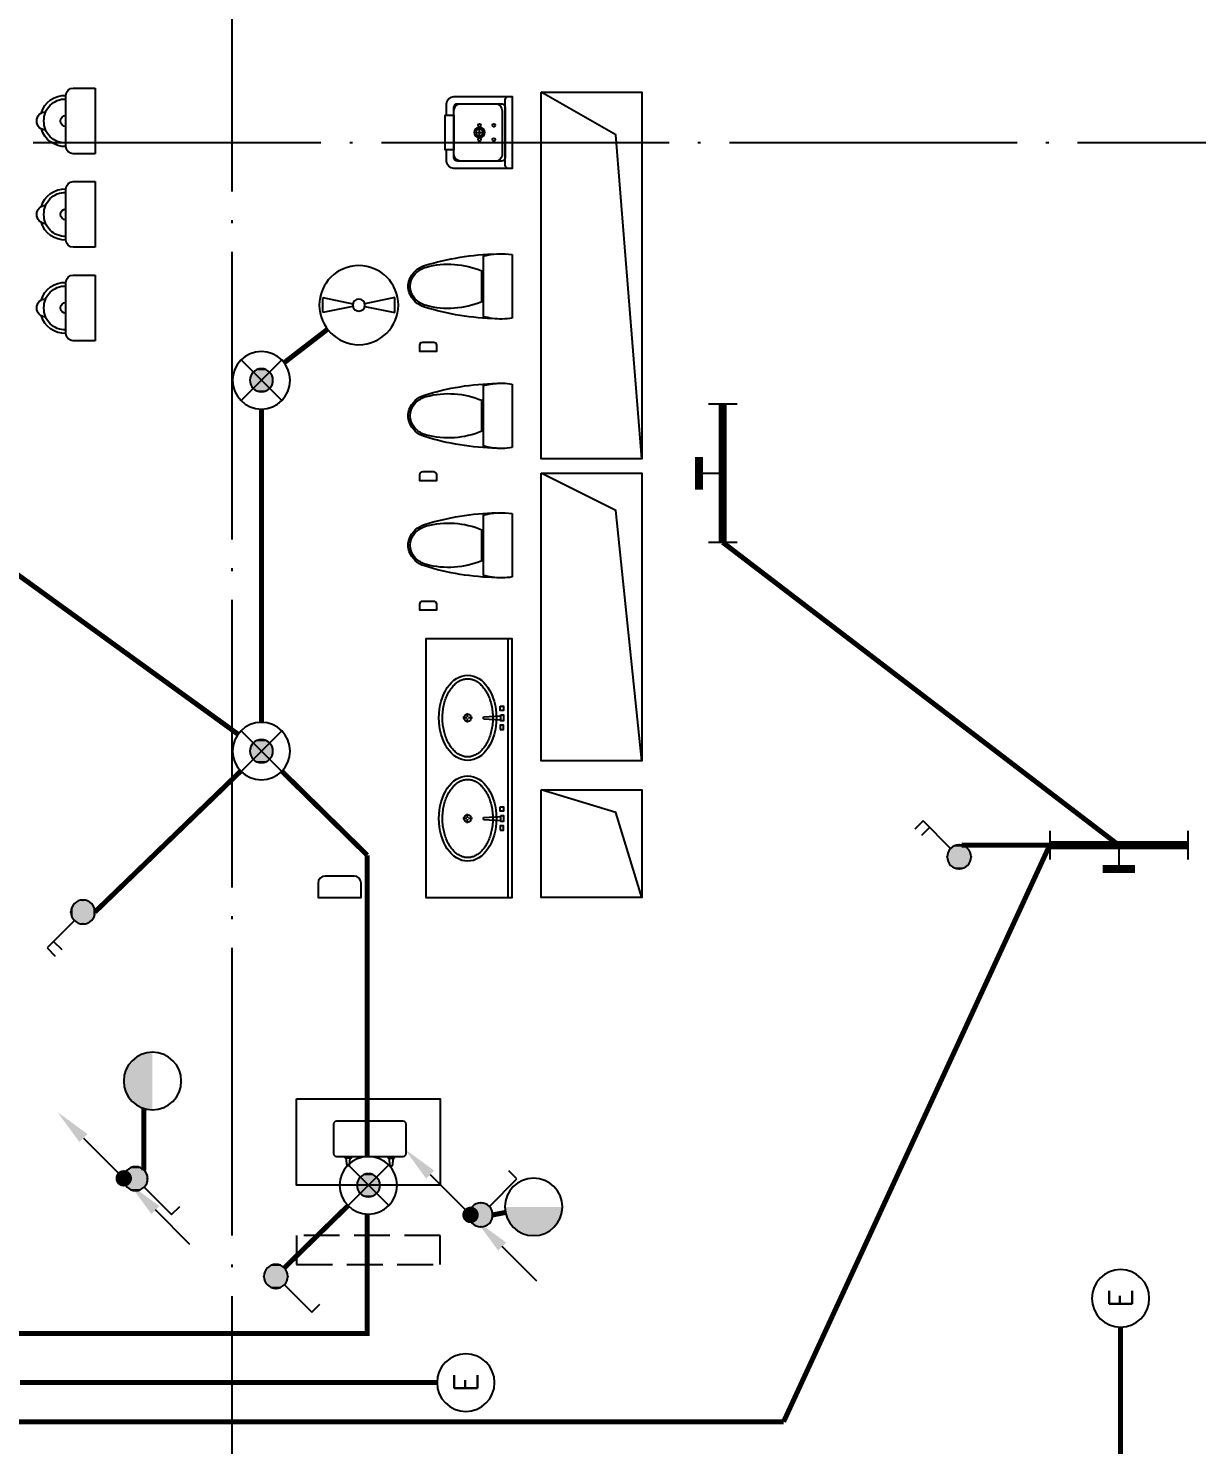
# Model space of a CAD drawing. Extents: x -2209072 to 495824, y -92434 to 572724.
# Drawn here: x 129225 to 137349, y 465569 to 475417 of the extents above; entities that cross this region are included whole.
import ezdxf
from ezdxf.enums import TextEntityAlignment as Align

# ---------------------------------------------------------------- set-up
doc = ezdxf.new("R2010")
doc.units = 0
doc.header["$LTSCALE"] = 1000
doc.header["$MEASUREMENT"] = 0
for name, pattern in [('DASH', [0.35, 0.25, -0.1]), ('X-104 6#7#平面$0$DASH', [0.35, 0.25, -0.1]), ('X-104 6#7#平面$0$DOTE', [2.4200000000000004, 2, -0.2, 0.02, -0.2])]:
    doc.linetypes.add(name, pattern=pattern)
doc.layers.get('0').update_dxf_attribs({"linetype": 'CONTINUOUS'})
for name, color, linetype in [('EQUIP-动力', 3, 'CONTINUOUS'), ('EQUIP-照明', 3, 'CONTINUOUS'), ('LWIRE', 4, 'CONTINUOUS'), ('TEL_TEXT', 3, 'CONTINUOUS'), ('WIRE-应急', 2, 'DASH'), ('WIRE-照明', 1, 'CONTINUOUS'), ('X-104 6#7#平面$0$A-C_门', 150, 'CONTINUOUS'), ('X-104 6#7#平面$0$A-I_卫-洁具', 241, 'CONTINUOUS'), ('X-104 6#7#平面$0$A-TECH_结构', 21, 'CONTINUOUS'), ('X-104 6#7#平面$0$A_AXIS-轴线', 36, 'X-104 6#7#平面$0$DOTE')]:
    doc.layers.add(name, color=color, linetype=linetype)
doc.styles.add('_TEL_DIM', font='SIMPLEX', dxfattribs={"width": 0.8, "height": 3.5, "bigfont": 'HZTXT'})
doc.styles.get("Standard").update_dxf_attribs({"font": 'gbenor.shx', "bigfont": 'gbcbig.shx'})

# ---------------------------------------------------------------- blocks, each defined once
blk = doc.blocks.new('$equip$00001838')
blk.add_circle((0, 0), 0.5)
at = {"color": 7, "style": '_TEL_DIM'}
blk.add_attdef('$TEXT$', text='', height=0.4, dxfattribs=at).set_placement((0, 0), align=Align.MIDDLE_CENTER)
at = {"color": 7, "style": '_TEL_DIM', "flags": 1}
blk.add_attdef('A', text='', height=2e-05, dxfattribs=at).set_placement((0, 0), align=Align.MIDDLE_CENTER)
blk = doc.blocks.new('$equip$00001151')
blk.add_circle((0, 0.5), 0.5)
for points in [[(0.4330127085668209, 0.2500000115614966), (-0.4330126952190767, 0.2499999884385034), (0.5, 0.5000000133477442), (-0.5, 0.4999999866522558)], [(0.2500000115578587, 0.0669873047809233), (-0.2499999884421413, 0.06698729143317905), (0.4330127085668209, 0.2500000115614966), (-0.4330126952190767, 0.2499999884385034)], [(1.334774424321949e-08, 0), (1.334774424321949e-08, 0), (0.2500000115578587, 0.0669873047809233), (-0.2499999884421413, 0.06698729143317905)]]:
    blk.add_solid(points)
at = {"flags": 9}
blk.add_attdef('A', (0, 0), '', height=2e-05, dxfattribs=at)
blk = doc.blocks.new('$equip$00001962')
for p, q in [((0.1473139127519971, 0.3556472460822988), (0.625000000003638, 0.8333333333339397)), ((0.625000000003638, 0.8333333333339397), (0.7664213562420628, 0.6919119770955149))]:
    blk.add_line(p, q)
blk.add_circle((3.637978807091713e-12, 0.2083333333339397), 0.2083333333334168)
for p in [(1.091393642127514e-11, 0.4166666666660603), (-0.2083333333284827, 0.2083333333375776), (1.091393642127514e-11, 0), (0.2083333333393966, 0.2083333333375776)]:
    blk.add_point(p)
for points in [[(-0.1804219591176661, 0.312500000001819), (0.1804219591249421, 0.312500000001819), (-0.2083333333284827, 0.2083333333339397), (0.2083333333357587, 0.2083333333339397)], [(-0.1041666666642413, 0.3887552924552438), (0.1041666666715173, 0.3887552924552438), (-0.1804219591176661, 0.312500000001819), (0.1804219591249421, 0.312500000001819)], [(3.637978807091713e-12, 0.4166666666660603), (3.637978807091713e-12, 0.4166666666660603), (-0.1041666666642413, 0.3887552924552438), (0.1041666666715173, 0.3887552924552438)], [(-0.1804219591176661, 0.1041666666660603), (0.1804219591249421, 0.1041666666660603), (-0.2083333333284827, 0.2083333333339397), (0.2083333333357587, 0.2083333333339397)], [(-0.1041666666642413, 0.02791137421263556), (0.1041666666715173, 0.02791137421263556), (-0.1804219591176661, 0.1041666666660603), (0.1804219591249421, 0.1041666666660603)], [(3.637978807091713e-12, 1.818989403545856e-12), (3.637978807091713e-12, 1.818989403545856e-12), (-0.1041666666642413, 0.02791137421263556), (0.1041666666715173, 0.02791137421263556)]]:
    blk.add_solid(points)
at = {"layer": 'TEL_TEXT', "style": '_TEL_DIM', "flags": 1}
blk.add_attdef('A', text='', height=2e-05, dxfattribs=at).set_placement((0, 0), align=Align.MIDDLE_CENTER)
blk = doc.blocks.new('$TelecSys$00000081')
for p, q in [((0.1041666666678793, 0.1041666666660603), (0.1041666666678793, 0.1041666666660603)), ((-0.1041666666678793, -0.1041666666660603), (-0.1041666666678793, -0.1041666666660603)), ((-1.150000000001455, -1.149999999999636), (-0.5499999999992724, -0.5499999999992724))]:
    blk.add_line(p, q)
at = {"const_width": 0.1425}
blk.add_lwpolyline([(0.07125000000087311, 0, 1), (-0.07125000000087311, 0, 1)], format="xyb", close=True, dxfattribs=at)
blk.add_solid([(-0.6199999999989814, -0.4799999999995634), (-0.4799999999995634, -0.6200000000008004), (-0.09999999999854481, -0.1000000000003638)])
at = {"width": 0.8, "flags": 9}
blk.add_attdef('A', (0, 0), '', height=2e-05, rotation=180, dxfattribs=at)
blk = doc.blocks.new('$TelecSys$00000079')
for p, q in [((0.7000000000007276, 0.7000000000007276), (0, 0)), ((0.1041666666678793, 0.1041666666660603), (0.1041666666678793, 0.1041666666660603)), ((-0.1041666666678793, -0.1041666666660603), (-0.1041666666678793, -0.1041666666660603))]:
    blk.add_line(p, q)
at = {"const_width": 0.1425}
blk.add_lwpolyline([(-0.07125000000087311, 0, 1), (0.07125000000087311, 0, 1)], format="xyb", close=True, dxfattribs=at)
blk.add_solid([(0.6300000000010186, 0.7700000000004366), (0.7700000000004366, 0.6299999999991996), (1.150000000001455, 1.149999999999636)])
at = {"width": 0.8, "flags": 9}
blk.add_attdef('A', (0, 0), '', height=2e-05, dxfattribs=at)
blk = doc.blocks.new('$equip$00001149')
for p, q in [((-0.353553390592424, 0.353553390592424), (0.353553390592424, -0.353553390592424)), ((0.353553390592424, 0.353553390592424), (-0.353553390592424, -0.353553390592424))]:
    blk.add_line(p, q)
for radius in [0.5, 0.2]:
    blk.add_circle((0, 0), radius)
for points in [[(-0.1732050807586347, 0.09999999999854481), (0.1732050807586347, 0.09999999999854481), (-0.2000000000007276, 0), (0.2000000000007276, 0)], [(-0.1732050807586347, -0.09999999999854481), (0.1732050807586347, -0.09999999999854481), (-0.2000000000007276, 0), (0.2000000000007276, 0)], [(-0.09999999999854481, 0.1732050807586347), (0.09999999999854481, 0.1732050807586347), (-0.1732050807586347, 0.09999999999854481), (0.1732050807586347, 0.09999999999854481)], [(0, 0.2000000000007276), (0, 0.2000000000007276), (-0.09999999999854481, 0.1732050807586347), (0.09999999999854481, 0.1732050807586347)], [(-0.09999999999854481, -0.1732050807586347), (0.09999999999854481, -0.1732050807586347), (-0.1732050807586347, -0.09999999999854481), (0.1732050807586347, -0.09999999999854481)], [(0, -0.2000000000007276), (0, -0.2000000000007276), (-0.09999999999854481, -0.1732050807586347), (0.09999999999854481, -0.1732050807586347)]]:
    blk.add_solid(points)
at = {"flags": 9}
blk.add_attdef('A', (0, 0), '', height=2e-05, dxfattribs=at)
blk = doc.blocks.new('$equip$00001304')
for p, q in [((-0.625, -0.1302083333357587), (-0.625, 0.1302083333357587)), ((-0.625, 0.1302083333357587), (-0.1019771270548517, 0.02124523480597418)), ((0.625, 0.1302083333357587), (0.1019771270548517, 0.02124523480597418)), ((0.625, -0.1302083333357587), (0.625, 0.1302083333357587)), ((-0.1019771270548517, -0.02124523480597418), (-0.625, -0.1302083333357587)), ((0.1019771270548517, -0.02124523480597418), (0.625, -0.1302083333357587))]:
    blk.add_line(p, q)
for radius in [0.6875, 0.1041666666666797]:
    blk.add_circle((0, 0), radius)
at = {"flags": 9}
blk.add_attdef('A', (0, 0), '', height=2e-05, dxfattribs=at)
blk = doc.blocks.new('$equip$00001963')
for p, q in [((0.1473139127447212, 0.3556472460822988), (0.624999999996362, 0.8333333333339397)), ((0.624999999996362, 0.8333333333339397), (0.7664213562347868, 0.6919119770955149)), ((0.5118629150056222, 0.7201962483431998), (0.653284271244047, 0.578774892108413))]:
    blk.add_line(p, q)
blk.add_circle((-3.637978807091713e-12, 0.2083333333339397), 0.2083333333334168)
for p in [(0, 0.4166666666660603), (-0.2083333333393966, 0.2083333333375776), (0, 0), (0.2083333333284827, 0.2083333333375776)]:
    blk.add_point(p)
for points in [[(-0.1804219591249421, 0.312500000001819), (0.1804219591176661, 0.312500000001819), (-0.2083333333357587, 0.2083333333339397), (0.2083333333284827, 0.2083333333339397)], [(-0.1041666666715173, 0.3887552924552438), (0.1041666666642413, 0.3887552924552438), (-0.1804219591249421, 0.312500000001819), (0.1804219591176661, 0.312500000001819)], [(-3.637978807091713e-12, 0.4166666666660603), (-3.637978807091713e-12, 0.4166666666660603), (-0.1041666666715173, 0.3887552924552438), (0.1041666666642413, 0.3887552924552438)], [(-0.1804219591249421, 0.1041666666660603), (0.1804219591176661, 0.1041666666660603), (-0.2083333333357587, 0.2083333333339397), (0.2083333333284827, 0.2083333333339397)], [(-0.1041666666715173, 0.02791137421263556), (0.1041666666642413, 0.02791137421263556), (-0.1804219591249421, 0.1041666666660603), (0.1804219591176661, 0.1041666666660603)], [(-3.637978807091713e-12, 1.818989403545856e-12), (-3.637978807091713e-12, 1.818989403545856e-12), (-0.1041666666715173, 0.02791137421263556), (0.1041666666642413, 0.02791137421263556)]]:
    blk.add_solid(points)
at = {"layer": 'TEL_TEXT', "style": '_TEL_DIM', "flags": 1}
blk.add_attdef('A', text='', height=2e-05, dxfattribs=at).set_placement((0, 0), align=Align.MIDDLE_CENTER)
blk = doc.blocks.new('$equip$00001164')
for p, q in [((-1.200000000000728, 0.6620664641923213), (-1.200000000000728, 0.1620664641923213)), ((1.200000000000728, 0.6620664641923213), (1.200000000000728, 0.1620664641923213)), ((-1.200000000000728, 0.4120664641923213), (1.200000000000728, 0.4120664641923213)), ((0, 0.4120664641923213), (0, 0)), ((7.275957614183426e-12, 0), (7.275957614183426e-12, 0))]:
    blk.add_line(p, q)
at = {"const_width": 0.14}
for points in [[(-1.200000000000728, 0.4120664641923213), (1.200000000000728, 0.4120664641923213)], [(-0.2820120572214364, 0), (0.2820120572359883, 0)]]:
    blk.add_lwpolyline(points, dxfattribs=at)
for p in [(-1.200000000000728, 0.4120664641923213), (0, 0.4120664641923213), (1.200000000000728, 0.4120664641923213), (0, 0)]:
    blk.add_point(p)
at = {"flags": 9}
blk.add_attdef('A', (0, 0), '', height=2e-05, dxfattribs=at)
blk = doc.blocks.new('*U1303')
at = {"layer": 'X-104 6#7#平面$0$A_AXIS-轴线'}
blk.add_line((33599.99999999994, 25699.99999999951), (33600.00000000001, -6500.000000000364), dxfattribs=at)
blk.add_lwpolyline([(-6499.999999999946, 19199.99999999949), (53815.35002683864, 19199.99999999906)], dxfattribs=at)
blk = doc.blocks.new('X-104 6#7#平面$0$drff')
at = {"layer": 'X-104 6#7#平面$0$A-TECH_结构'}
for points in [[(-950.0002347079571, 7950.000640147191), (-250.0000079800375, 7950.000640861748), (-250.0785117881314, 5400.000881613872), (-950.078561139584, 5400.000954204879)], [(-950.0838447942515, 5300.00095420552), (-250.0840018930903, 5300.00095492031), (-250.0003174667072, 3300.002407060994), (-950.0001603678684, 3300.002406346204)], [(-950.0002973864612, 3099.99697556789), (-250.0004544853, 3099.99697628268), (-250.000465637655, 2350.000991695269), (-950.0003085388162, 2350.000990980479)]]:
    blk.add_lwpolyline(points, close=True, dxfattribs=at)
for points in [[(-250.0777486588049, 5400.000827985525), (-430.2593758709263, 7653.65636189474), (-949.9990587088396, 7950.000349234615)], [(-250.0003878508869, 3300.002407060412), (-430.2600122309232, 5041.159833339276), (-950.0838447942515, 5300.00095420552)], [(-250.0005360218347, 2350.000991694687), (-430.260228719766, 2941.159833339334), (-950.0002973864612, 3099.99697556789)]]:
    blk.add_lwpolyline(points, dxfattribs=at)
blk = doc.blocks.new('X-104 6#7#平面$0$meae')
for p, q in [((-215.039999999979, 0), (-243.7679999999818, 0)), ((-210, 5.039999999979045), (-210, 32.76000000000931)), ((-176.7359999999753, 0), (-204.9599999999627, 0)), ((-99.54815868195146, 8), (21.68149024352897, 14.3899337600451)), ((-99.54815868195146, -7.999999999941792), (-99.54815868195146, 8)), ((21.68149024352897, -14.3899337601033), (21.68149024352897, 14.3899337600451)), ((-210, -32.25599999999395), (-210, -5.039999999979045)), ((-99.54815868195146, -8.000000000058208), (21.68149024352897, -14.3899337601033))]:
    blk.add_line(p, q)
at = {"const_width": 0.8399999999999999}
blk.add_lwpolyline([(-209.5800000000163, -0.1400000000139698, -0.9999999999999999), (-210.4199999999837, -0.1400000000139698, -0.9999999999999999)], format="xyb", close=True, dxfattribs=at)
for points in [[(17.19145484233741, 81.35012003820157), (40, 81.35012003820157), (39.99999999994179, 51.35012003820157), (17.1914548422792, 51.35012003820157)], [(21.68149024352897, 21.35012003820157), (40, 21.35012003820157), (40, -21.35012003820157), (21.68149024352897, -21.35012003820157)], [(17.19145484233741, -81.35012003820157), (40, -81.35012003820157), (39.99999999994179, -51.35012003820157), (17.1914548422792, -51.35012003820157)]]:
    blk.add_lwpolyline(points, close=True)
blk.add_circle((-210, 0), 25.2)
blk.add_ellipse((-210, 0), major_axis=(0, -296.8388870928175), ratio=0.6737661697857759)
at = {"color": 8}
blk.add_open_spline([(-210, -271.838887092832), (-201.6286662275088, -271.838887092832), (-193.2556980797672, -270.8834744876949), (-176.5567826171755, -267.0318226981908), (-168.2292954665609, -264.1331208487391), (-151.7464247078751, -256.3412992825033), (-143.592075161112, -251.4461166422116), (-127.6688291439204, -239.6628589069005), (-119.9016611408442, -232.7743547918508), (-105.0053654383519, -217.100718463771), (-97.87740360945463, -208.3160983382841), (-84.50442564953119, -189.0367220979533), (-78.25994529254967, -178.5426552897552), (-66.86596525227651, -156.1005802754662), (-61.71665413689334, -144.1531549534993), (-52.68240508378949, -119.1104159536771), (-48.79751711455174, -106.0155586157343), (-42.41598126577446, -79.01830609660828), (-39.91934085072717, -65.11628590768669), (-36.39207964838715, -36.86706837144447), (-35.3614577781409, -22.5202054088586), (-34.79793056182098, 6.244822261855006), (-35.26502483320655, 20.66266644134885), (-37.68259151588427, 49.19399507466005), (-39.63306519814068, 63.30715293157846), (-44.95700291811954, 90.86129060061648), (-48.33046480413759, 104.3019146881416), (-56.39392556494568, 130.1611448710319), (-61.0838973345235, 142.5793309712317), (-71.62818411248736, 166.0733063118532), (-77.48238030000357, 177.1485642623738), (-90.15903716551838, 197.6798496269621), (-96.98112566315103, 207.1352148510632), (-111.3602107425686, 224.2113378457143), (-118.9163064261083, 231.8314545630128), (-134.510733252624, 245.1036245926516), (-142.547481424408, 250.7556368449004), (-158.868371842138, 260.0530890176306), (-167.1509793659789, 263.6999722997425), (-183.7976203592261, 269.0257272459567), (-192.162095878215, 270.7072330619558), (-208.8995512870024, 272.153067119536), (-217.2755150526064, 271.9185741905239), (-234.0031495776493, 269.526916392555), (-242.3573442720808, 267.3679324407713), (-258.9526960913208, 261.0731867576833), (-267.1936322519905, 256.9349128940958), (-283.3781850557425, 246.65468100406), (-291.3201072766096, 240.5117016318836), (-306.6623222918133, 226.2813428560039), (-314.0611830068519, 218.1942343084957), (-328.0653621423407, 200.2301868745126), (-334.6699371464783, 190.353927289194), (-346.859358667396, 169.044026111078), (-352.4439172392595, 157.6110181525), (-362.4072642970132, 133.476927122334), (-366.7859668953461, 120.7763437553076), (-374.1964356524404, 94.43610308453208), (-377.2281845823745, 80.79684587812517), (-381.8495765395346, 52.93462008907227), (-383.4392193020904, 38.71199739631265), (-385.1273327118251, 10.0537408667733), (-385.225804392132, -4.381569712015335), (-383.9285565786413, -33.08909023553133), (-382.5328362500295, -47.36097819061251), (-378.2902226594742, -75.36972922243876), (-375.4433290168527, -89.10625087702647), (-368.3874579074909, -115.6863969620317), (-364.1784936326439, -128.529630749661), (-354.5335200406262, -152.9902308470919), (-349.097582319926, -164.6071133053629), (-337.1786070214584, -186.3198765731067), (-330.6958189697471, -196.415140855941), (-316.9037533847149, -214.843760280055), (-309.5951420506462, -223.1764269854757), (-294.4000191528467, -237.9131964488188), (-286.5148495539906, -244.3169298697612), (-270.41386736813, -255.1213227973203), (-262.1997869724291, -259.5227866767091), (-245.6385630253353, -266.3373192788567), (-237.2919559226721, -268.7527736420161), (-222.6272707111784, -271.2949484957498), (-216.3134306632564, -271.838887092832), (-210, -271.838887092832)], degree=3, knots=[0, 0, 0, 0, 0.1541728099079682, 0.1541728099079682, 0.3083456198159364, 0.3083456198159364, 0.4625184297239047, 0.4625184297239047, 0.6166912396318729, 0.6166912396318729, 0.7708640495398411, 0.7708640495398411, 0.9250368594478093, 0.9250368594478093, 1.079209669355778, 1.079209669355778, 1.233382479263746, 1.233382479263746, 1.387555289171714, 1.387555289171714, 1.541728099079682, 1.541728099079682, 1.69590090898765, 1.69590090898765, 1.850073718895619, 1.850073718895619, 2.004246528803587, 2.004246528803587, 2.158419338711555, 2.158419338711555, 2.312592148619523, 2.312592148619523, 2.466764958527492, 2.466764958527492, 2.62093776843546, 2.62093776843546, 2.775110578343428, 2.775110578343428, 2.929283388251396, 2.929283388251396, 3.083456198159364, 3.083456198159364, 3.237629008067333, 3.237629008067333, 3.391801817975301, 3.391801817975301, 3.545974627883269, 3.545974627883269, 3.700147437791237, 3.700147437791237, 3.854320247699206, 3.854320247699206, 4.008493057607174, 4.008493057607174, 4.162665867515142, 4.162665867515142, 4.31683867742311, 4.31683867742311, 4.471011487331078, 4.471011487331078, 4.625184297239047, 4.625184297239047, 4.779357107147015, 4.779357107147015, 4.933529917054983, 4.933529917054983, 5.087702726962951, 5.087702726962951, 5.24187553687092, 5.24187553687092, 5.396048346778888, 5.396048346778888, 5.550221156686856, 5.550221156686856, 5.704393966594824, 5.704393966594824, 5.858566776502792, 5.858566776502792, 6.012739586410761, 6.012739586410761, 6.166912396318729, 6.166912396318729, 6.283185307179586, 6.283185307179586, 6.283185307179586, 6.283185307179586], dxfattribs=at)
blk = doc.blocks.new('X-104 6#7#平面$0$A-toilet-F2$0$A-toilet-F3$0$xb')
for p, q in [((177.7999999998137, 203.2000000000698), (-177.7999999993481, 203.1999999994878)), ((-228.5999999991618, 152.3999999994412), (-228.6000000010245, 9.313225746154785e-10)), ((228.6000000010245, -9.313225746154785e-10), (228.6000000005588, 152.3999999997905)), ((-228.6000000010245, 9.313225746154785e-10), (228.6000000010245, -9.313225746154785e-10))]:
    blk.add_line(p, q)
for centre, radius, start, end in [((9.313225746154785e-10, 342.8999999993248), 63.50000000000001, 1.07073087239469, 178.9292691276053), ((-6.349999998696148, 209.549999998766), 171.56755229355, 106.6068803142738, 182.1210963969083), ((-6.349999998696148, 209.549999998766), 146.16755229355, 87.87890362284142, 182.1210963969083), ((6.350000001490116, 209.549999998766), 146.16755229355, 357.8789036030917, 92.12109637715858), ((6.350000001490116, 209.549999998766), 171.56755229355, 357.8789036030917, 73.39311968572625), ((-177.7999999993481, 152.3999999992084), 50.8, 90, 180), ((1.396983861923218e-09, 203.1999999987893), 38.1, 0, 180), ((177.8000000002794, 152.3999999997905), 50.8, 0, 90)]:
    blk.add_arc(centre, radius, start, end)
blk = doc.blocks.new('X-104 6#7#平面$0$hgfasg')
for p, q in [((-209.53125, 202.5), (209.53125, 202.5)), ((107.6506163835293, 211.7636099999945), (-107.650638883526, 211.7636099999945)), ((-220.78125, 0), (220.78125, 0))]:
    blk.add_line(p, q)
blk.add_lwpolyline([(-209.53125, 202.5), (-220.9312574999931, 151.5815775000083), (-226.3893074999942, 102.226364999995), (-226.3893074999942, 50.1765075000003), (-220.78125, 0)])
for centre, radius, start, end in [((12.18639293921296, 562.4982811024092), 163.5812782416205, 110.4523908064364, 162.7522599272803), ((-1.124999835155904e-05, 580.3665348804789), 128.7061108459815, 46.85426460163555, 133.1457353983645), ((0, 595.1750179040682), 128.7061108459815, 69.54760919356356, 110.4523908064364), ((-12.18639293921296, 562.4982811024092), 163.5812782416205, 17.24774007271973, 69.54760919356356), ((1596.893304158017, 70.5022373952088), 1822.905267548176, 162.7522599272803, 178.7776319832778), ((448.2021256943117, 443.44170022248), 602.2018211347165, 165.2214349415254, 202.6262561226716), ((23.26483596065373, 555.5449209055951), 162.7261878014058, 133.1457353983645, 165.2214349415254), ((-23.26485846065043, 555.5449209055951), 162.7261878014058, 14.77856505847465, 46.85426460163555), ((-448.2021481943084, 443.44170022248), 602.2018211347165, 337.3737438773284, 14.77856505847465), ((-1596.893304158017, 70.5022373952088), 1822.905267548176, 1.222368016722242, 17.24774007271973), ((-236.25, 76.1718824999989), 463.3354349999999, 7.739946000358616, 15.82198200030497), ((-236.25, 76.1718824999989), 463.3354349999999, 350.5376780003206, 7.739946000358616)]:
    blk.add_arc(centre, radius, start, end)
blk = doc.blocks.new('X-104 6#7#平面$0$hgfd')
at = {"color": 8}
for p, q in [((-38.49999971458601, 228.000000048185), (38.50000028541399, 227.9999999518077)), ((3.335953806526959e-07, 266.5000000000036), (2.372253220528364e-07, 189.5000000000036))]:
    blk.add_line(p, q, dxfattribs=at)
for points in [[(250, -3.504792402964085e-07), (-249.9999999999927, 3.504792402964085e-07), (-249.9999994917889, 406.0000003504792, -0.4142135623732199), (-199.9999994292011, 456.0000002878987), (-119.9999994292084, 456.0000001877597), (-119.9999994166865, 466.000000187767), (120.0000005833208, 465.9999998122548), (120.0000005708062, 455.9999998122548), (200.000000570777, 455.9999997121158, -0.414213562372991), (250.0000005081893, 405.9999996495353)], [(175.000000062566, 49.99999974339516), (-174.9999999374049, 50.00000025659756, -0.4142135623730927), (-199.9999999061183, 75.00000028789145), (-199.9999995230974, 381.0000002878987, -0.414213562373095), (-174.9999994917962, 406.0000002565976), (175.0000005082111, 405.9999997434024, -0.4142135623731322), (200.0000004769245, 380.9999997121085), (200.0000000938744, 74.99999971210127, -0.4142135623730573)], [(250, -3.504792402964085e-07), (-249.9999999999927, 3.504792402964085e-07), (-249.9999999686988, 25.00000035048652, -0.4142135623730971), (-224.9999999373977, 50.00000031918535), (225.0000000625878, 49.99999968082193, -0.4142135623730932), (250.0000000313012, 24.99999964952804)]]:
    blk.add_lwpolyline(points, format="xyb", close=True)
blk.add_lwpolyline([(120.0000005708062, 455.9999998122548), (200.000000570777, 455.9999997121158, -0.414213562373095), (250.0000005081893, 405.9999996495353), (250, -3.504792402964085e-07), (-249.9999999999927, 3.504792402964085e-07), (-249.9999994917889, 406.0000003504792, -0.4142135623730929), (-199.9999994292011, 456.0000002878987), (-119.9999994292084, 456.0000001877597)], format="xyb")
blk.add_lwpolyline([(150.0000000876389, 69.99999977469633), (-149.9999999123756, 70.00000022531094, -0.4142135623730976), (-199.9999998497879, 120.0000002878915), (-199.9999995543913, 356.0000002878842, -0.414213562373095), (-149.9999994918035, 406.0000002253037), (150.0000005081965, 405.9999997746963, -0.414213562373095), (200.0000004456087, 355.9999997121085), (200.0000001502194, 119.9999997121231, -0.4142135623731096)], format="xyb", close=True, dxfattribs=at)
blk.add_lwpolyline([(120.0000005082184, 405.9999998122476), (-119.9999994917889, 406.0000001877524), (-119.9999994166865, 466.000000187767), (120.0000005833208, 465.9999998122548)], close=True)
for centre, radius in [((-49.99999971457146, 228.0000000625914), 10), ((2.854139893315732e-07, 228.0000000000036), 35), ((50.00000028542127, 227.9999999374159), 10), ((-49.99999983975431, 128.0000000625841), 10), ((50.00000016025297, 127.9999999374159), 10)]:
    blk.add_circle(centre, radius)
blk.add_circle((2.854139893315732e-07, 228.0000000000036), 25, dxfattribs=at)
blk = doc.blocks.new('X-104 6#7#平面$0$fgdgfhgh')
at = {"layer": 'X-104 6#7#平面$0$A-C_门', "linetype": 'X-104 6#7#平面$0$DASH'}
blk.add_lwpolyline([(34049.99991629372, 11400.00007873948), (35049.9999162915, 11400.00007588055), (35049.9999162915, 11599.99998671573), (34049.99991629372, 11599.99998957454)], close=True, dxfattribs=at)
at = {"layer": 'X-104 6#7#平面$0$A-I_卫-洁具', "ltscale": 0.1}
for p, q in [((34401.79323838165, 12085.06107731262), (34395.40330462161, 12138.82724374224)), ((34424.18317214175, 12138.82724374224), (34395.40330462161, 12138.82724374224)), ((34417.79323838171, 12085.06107731262), (34424.18317214175, 12138.82724374224)), ((34701.79323838159, 12085.06107731262), (34695.40330462155, 12138.82724374224)), ((34695.40330462155, 12138.82724374224), (34724.1831721417, 12138.82724374224)), ((34717.79323838165, 12085.06107731262), (34724.1831721417, 12138.82724374224)), ((34417.79323838159, 12085.06107731262), (34401.79323838165, 12085.06107731262)), ((34701.79323838171, 12085.06107731262), (34717.79323838165, 12085.06107731262))]:
    blk.add_line(p, q, dxfattribs=at)
at = {"layer": 'X-104 6#7#平面$0$A-I_卫-洁具'}
for points in [[(35005.00007616487, 17810.00033908861), (34925.00007616487, 17810.00033908861, 0.414213562373095), (34905.00007616487, 17790.00033908861), (34905.00007616487, 17750.00033908861), (35025.00007616487, 17750.00033908861), (35025.00007616487, 17790.00033908861, 0.414213562373095)], [(35005.00007616481, 16910.0003390885), (34925.00007616481, 16910.0003390885, 0.414213562373095), (34905.00007616481, 16890.0003390885), (34905.00007616481, 16850.0003390885), (35025.00007616481, 16850.0003390885), (35025.00007616481, 16890.0003390885, 0.414213562373095)], [(35005.00007616487, 16010.0003390885), (34925.00007616487, 16010.0003390885, 0.414213562373095), (34905.00007616487, 15990.0003390885), (34905.00007616487, 15950.0003390885), (35025.00007616487, 15950.0003390885), (35025.00007616487, 15990.0003390885, 0.414213562373095)], [(34450.00012546053, 14100.00037132134), (34250.00012546053, 14100.00037132134, 0.414213562373095), (34200.00012546053, 14050.00037132134), (34200.00012546053, 13950.00037132134), (34500.00012546053, 13950.00037132134), (34500.00012546053, 14050.00037132134, 0.414213562373095)]]:
    blk.add_lwpolyline(points, format="xyb", close=True, dxfattribs=at)
at = {"layer": 'X-104 6#7#平面$0$A-I_卫-洁具', "ltscale": 0.1}
for points in [[(35550.00007934606, 13950.00047349103), (35550.00007934601, 15750.00047349103), (34950.00007934612, 15750.00047349103), (34950.00007934612, 13950.00047349103)], [(34049.99994845616, 12550.00051829807), (35049.99993308957, 12550.00051829807), (35049.99993308957, 11950.00019579777), (34049.99994845616, 11950.00019579777)], [(34388.44311834345, 12138.82724374224), (34388.44311834345, 12147.98649862048), (34431.14335841985, 12147.98649862048), (34431.14335841985, 12138.82724374224)], [(34731.14335841985, 12138.82724374224), (34731.14335841985, 12147.98649862048), (34688.44311834345, 12147.98649862048), (34688.44311834345, 12138.82724374224)]]:
    blk.add_lwpolyline(points, close=True, dxfattribs=at)
at = {"layer": 'X-104 6#7#平面$0$A-I_卫-洁具'}
blk.add_lwpolyline([(35519.99923389938, 15750.00068542035), (35519.99997573296, 13950.00036274473), (35549.99997573296, 13950.00036274473), (35549.99997573331, 15750.00075306033), (35519.99923389938, 15750.00075345137)], dxfattribs=at)
at = {"layer": 'X-104 6#7#平面$0$A-I_卫-洁具', "ltscale": 0.1}
blk.add_lwpolyline([(34809.79323838165, 12377.98649862048), (34809.79323838165, 12167.98649862048, -0.414213562373095), (34789.79323838165, 12147.98649862048), (34329.79323838165, 12147.98649862048, -0.4142135623731127), (34309.79323838165, 12167.98649862048), (34309.79323838168, 12377.98649862048, -0.4142135623730765), (34329.79323838168, 12397.98649862048), (34789.79323838165, 12397.98649862048, -0.414213562373095)], format="xyb", close=True, dxfattribs=at)
at = {"layer": 'X-104 6#7#平面$0$A-I_卫-洁具', "ltscale": 0.1, "extrusion": (0, 0, -1), "zscale": -1, "rotation": 270}
for name, p in [('X-104 6#7#平面$0$A-toilet-F2$0$A-toilet-F3$0$xb', (-32650.00000259669, 19350.00020775635)), ('X-104 6#7#平面$0$A-toilet-F2$0$A-toilet-F3$0$xb', (-32650.00000259669, 18700.00020775635)), ('X-104 6#7#平面$0$hgfasg', (-35550.00000431982, 18200.00033753901)), ('X-104 6#7#平面$0$A-toilet-F2$0$A-toilet-F3$0$xb', (-32650.00000259669, 18050.00020775635)), ('X-104 6#7#平面$0$hgfasg', (-35550.00000431982, 17300.00033753901)), ('X-104 6#7#平面$0$hgfasg', (-35550.00000431982, 16400.00033753901))]:
    blk.add_blockref(name, p, dxfattribs=at)
at = {"layer": 'X-104 6#7#平面$0$A-I_卫-洁具', "ltscale": 0.1, "rotation": 90}
blk.add_blockref('X-104 6#7#平面$0$hgfd', (35550.00000432023, 19270.00033907389), dxfattribs=at)
at = {"layer": 'X-104 6#7#平面$0$A-I_卫-洁具', "ltscale": 0.1}
for p in [(35450.00007934612, 15200.0004734908), (35450.00007791666, 14500.0004734908)]:
    blk.add_blockref('X-104 6#7#平面$0$meae', p, dxfattribs=at)
blk = doc.blocks.new('X-104 6#7#平面')
blk.add_blockref('*U1303', (97040.02911955095, 455422.5484301856))
at = {"color": 2, "linetype": 'X-104 6#7#平面$0$DASH'}
blk.add_blockref('X-104 6#7#平面$0$drff', (133740.1132182117, 467022.5492677702), dxfattribs=at)
at = {"layer": 'X-104 6#7#平面$0$A-TECH_结构'}
blk.add_blockref('X-104 6#7#平面$0$fgdgfhgh', (97040.02936073928, 455422.5484301856), dxfattribs=at)

msp = doc.modelspace()

# ---------------------------------------------------------------- linework, layer by layer
at = {"layer": 'WIRE-应急', "linetype": 'DASH', "const_width": 35}
for points in [[(136819.3641683099, 459682.2347903595), (136819.3641683099, 466386.264191691)], [(132067.3088401033, 466000.6227116305), (129167.3088401033, 466000.6227116305)]]:
    msp.add_lwpolyline(points, dxfattribs=at)
at = {"layer": 'WIRE-照明', "linetype": 'Continuous', "const_width": 35}
for points in [[(131004.4168472457, 473091.8711388608), (131305.6236437424, 473324.1623865847)], [(130846.0430346936, 472769.7329568794), (130846.0430346936, 470591.002871853)], [(128846.5629863586, 471839.1658357944), (130684.0647558264, 470508.3188433796)], [(136806.9943646348, 469737.2589980795), (134053.6200350416, 471842.4396531682)], [(129688.7932569731, 469272.4407797304), (130702.2383618367, 470252.0056917934)], [(131582.073408129, 469667.1386663959), (130988.6379875896, 470250.7649333036)], [(134476.8726818816, 465728.5685454232), (136326.9943646345, 469737.2589980795)], [(136326.9943646345, 469737.2589980795), (135714.1900992666, 469737.2589980795)], [(131582.073408129, 467572.3903227348), (131582.073408129, 469667.1386663959)], [(130028.4138610585, 467475.2743305879), (130028.4138610585, 467906.7724339655)], [(129079.8088401033, 466342.2362916378), (131582.073408129, 466342.2362916378), (131582.073408129, 467172.7069292319)], [(131448.6079452752, 467231.1272697464), (131003.5008932145, 466796.0246213246)], [(132542.5876345794, 467183.6667870663), (132455.4598935356, 467166.4488557521)], [(118077.0569533662, 465728.5685454232), (134476.8726818816, 465728.5685454232)]]:
    msp.add_lwpolyline(points, dxfattribs=at)

# ---------------------------------------------------------------- block references
msp.add_blockref('X-104 6#7#平面', (0, 0))
at = {"layer": 'EQUIP-动力', "xscale": -400, "yscale": 400, "zscale": 400}
msp.add_blockref('$equip$00001304', (131523.3876360016, 473492.102386809), dxfattribs=at)
at = {"layer": 'EQUIP-照明', "xscale": -400, "yscale": 400, "zscale": 400}
for name, p in [('$equip$00001149', (130846.0430346936, 472969.7329568794)), ('$equip$00001149', (130846.0430346936, 470391.002871853)), ('$equip$00001963', (135696.7747542576, 469572.4324122478)), ('$equip$00001164', (136806.9943646348, 469572.4324124025)), ('$equip$00001149', (131590.0293015121, 467372.5486259834)), ('$equip$00001151', (132738.7931657301, 467022.4403546848))]:
    msp.add_blockref(name, p, dxfattribs=at)
for name, p, rotation in [('$equip$00001164', (133888.7934493646, 472322.4396531685), 270), ('$equip$00001963', (129688.7932569731, 469272.4407797304), 90), ('$equip$00001151', (129888.7932401772, 468097.4405502755), 270), ('$equip$00001962', (129971.4961358992, 467501.6899387636), 180), ('$equip$00001962', (132288.7932268692, 467166.4488557477), 270), ('$equip$00001962', (130946.5831680552, 466822.4402295003), 180)]:
    msp.add_blockref(name, p, dxfattribs=dict(at, rotation=rotation))
at = {"layer": 'EQUIP-照明'}
ref = msp.add_blockref('$equip$00001838', (136819.3641683099, 466586.264191691), dxfattribs=dict(at, xscale=-400, yscale=400, zscale=400, rotation=270))
ref.add_attrib('$TEXT$', 'E', dxfattribs={"layer": '0', "color": 7, "height": 160, "rotation": 90, "style": '_TEL_DIM'}).set_placement((136819.3641683099, 466586.264191691), align=Align.MIDDLE_CENTER)
ref = msp.add_blockref('$equip$00001838', (132267.3088401033, 466000.6227116305), dxfattribs=dict(at, xscale=-400, yscale=400, zscale=400, rotation=270))
ref.add_attrib('$TEXT$', 'E', dxfattribs={"layer": '0', "color": 7, "height": 160, "rotation": 90, "style": '_TEL_DIM'}).set_placement((132267.3088401033, 466000.6227116305), align=Align.MIDDLE_CENTER)
at = {"layer": 'LWIRE', "xscale": -400, "yscale": 400, "zscale": 400}
for name, p in [('$TelecSys$00000079', (129888.7932305037, 467420.7093945174)), ('$TelecSys$00000079', (132299.9577765542, 467166.4488557492)), ('$TelecSys$00000081', (129888.7932305037, 467420.7093945174)), ('$TelecSys$00000081', (132299.9577765542, 467166.4488557492))]:
    msp.add_blockref(name, p, dxfattribs=at)

doc.saveas('drawing.dxf')
